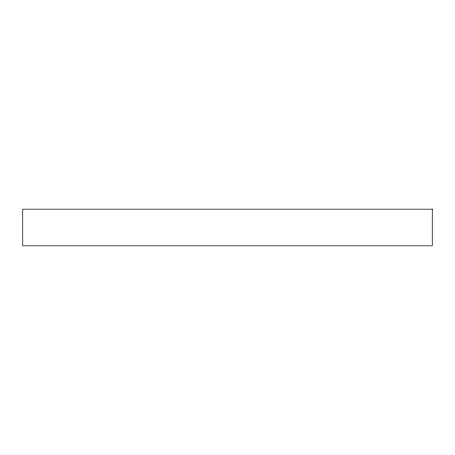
<?xml version="1.0" encoding="UTF-8"?>
<svg xmlns="http://www.w3.org/2000/svg" width="455" height="455" viewBox="0 0 455 455"><rect width="100%" height="100%" fill="white"/><g stroke="black" fill="none" stroke-linecap="round" stroke-linejoin="round"><path stroke-width="0.68" d="M432.25 209.163L22.75 209.163L22.75 245.837L432.25 245.837L432.25 209.163"/></g></svg>
